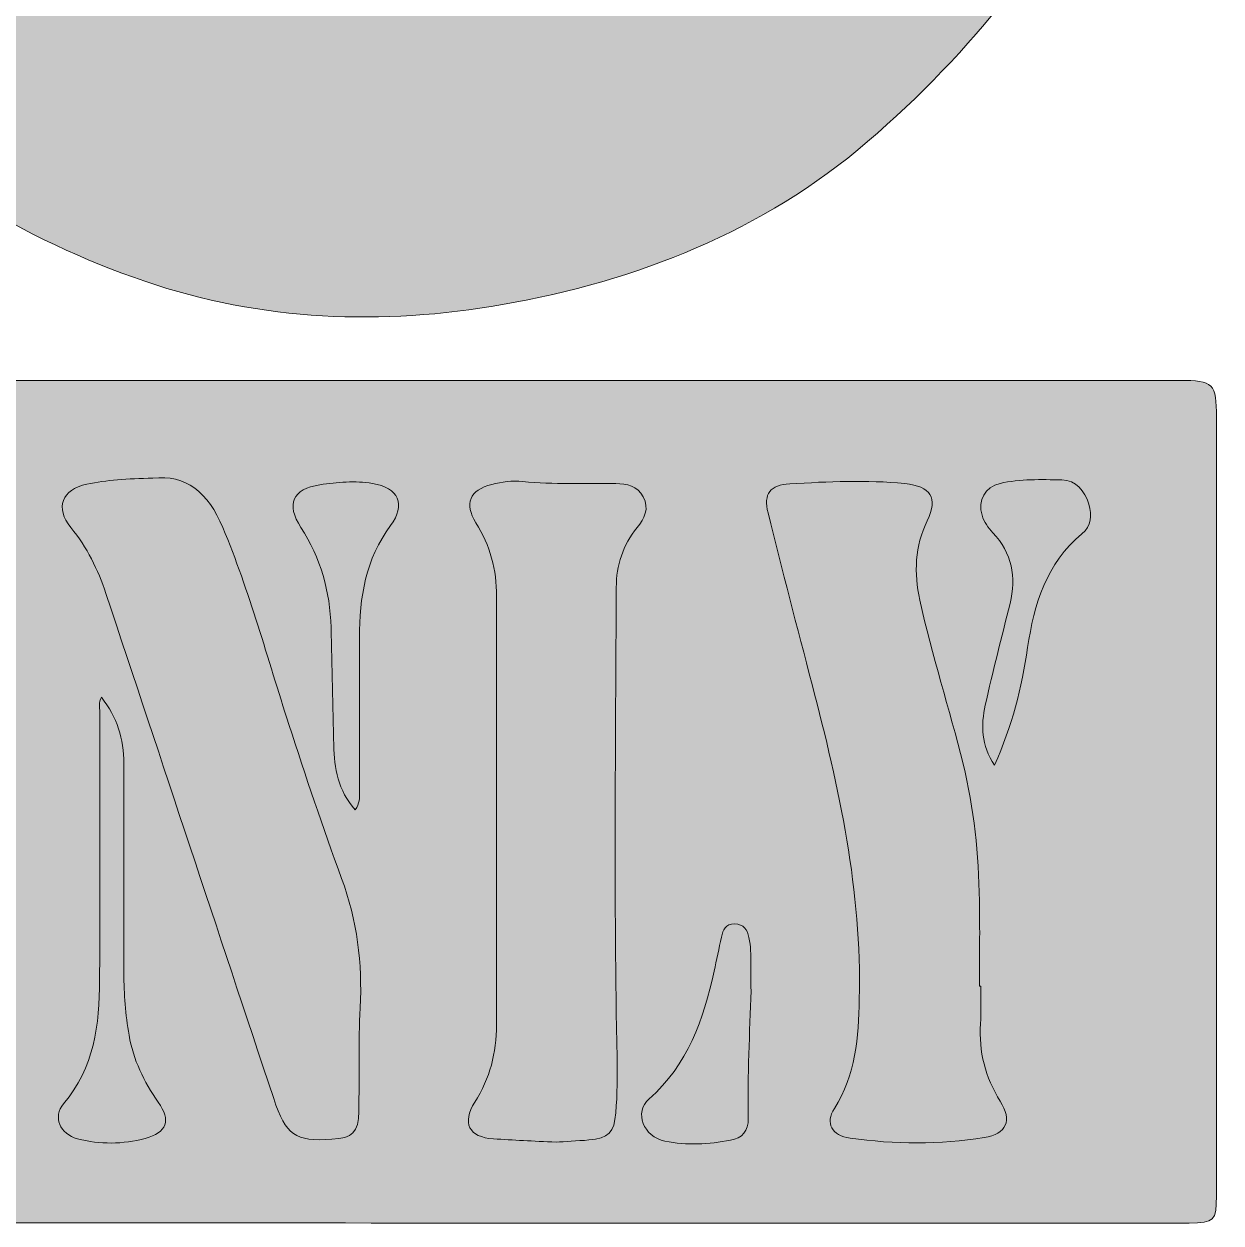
# Model space of a CAD drawing. Extents: x 442 to 1558, y -1313 to -687.
# Drawn here: x 1293.7 to 1557.6, y -1311.4 to -1046.9 of the extents above; entities that cross this region are included whole.
import ezdxf

# ---------------------------------------------------------------- set-up
doc = ezdxf.new("R2010")
doc.units = 0
doc.header["$MEASUREMENT"] = 0
doc.layers.add('katman 1', color=7, linetype='Continuous')

# ---------------------------------------------------------------- blocks, each defined once
blk = doc.blocks.new('block 4')
at = {"layer": 'katman 1', "true_color": 0xeb2226}
h = blk.add_hatch(color=240, dxfattribs=at)
h.dxf.hatch_style = 2
edge = h.paths.add_edge_path()
edge.add_spline(control_points=[(1557.35, -901.36), (1557.64, -935.72), (1551.39, -970.33), (1534.94, -1002.62), (1521.17, -1029.61), (1502.7, -1053.12), (1479.72, -1072.85), (1456.53, -1092.75), (1428.99, -1103.55), (1399.22, -1108.79), (1372.59, -1113.48), (1346.16, -1112.44), (1320.35, -1103.67), (1293.09, -1094.41), (1269.27, -1079.4), (1248.47, -1059.61), (1219.31, -1031.87), (1202.02, -997.52), (1192.77, -958.74), (1188.4, -940.37), (1185.33, -921.83), (1185.66, -902.87), (1186.69, -843.34), (1205.35, -790.64), (1246.5, -746.73), (1272.99, -718.46), (1305.45, -701.13), (1343.65, -695.22), (1397.26, -686.93), (1444.57, -701.19), (1485.47, -736.7), (1521.49, -767.99), (1543.14, -807.5), (1552.29, -854.13), (1555.24, -869.2), (1556.84, -884.39), (1557.35, -901.36)], knot_values=[0, 0, 0, 0, 1, 1, 1, 2, 2, 2, 3, 3, 3, 4, 4, 4, 5, 5, 5, 6, 6, 6, 7, 7, 7, 8, 8, 8, 9, 9, 9, 10, 10, 10, 11, 11, 11, 12, 12, 12, 12], degree=3, periodic=1)
h = blk.add_hatch(color=240, dxfattribs=at)
h.dxf.hatch_style = 2
edge = h.paths.add_edge_path()
edge.add_spline(control_points=[(1186.4, -1126.03), (1188.39, -1125.87), (1190.37, -1125.55), (1192.36, -1125.55), (1311.09, -1125.53), (1429.82, -1125.53), (1548.54, -1125.53), (1555.95, -1125.53), (1556.63, -1126.23), (1556.63, -1133.72), (1556.63, -1190.94), (1556.63, -1248.17), (1556.63, -1305.39), (1556.63, -1310.9), (1556.16, -1311.39), (1550.62, -1311.39), (1430.37, -1311.39), (1310.12, -1311.39), (1189.87, -1311.38), (1188.54, -1311.38), (1187.22, -1311.2), (1185.89, -1311.1), (1185.64, -1310.81), (1185.44, -1310.49), (1185.29, -1310.13), (1184.7, -1306.9), (1185.56, -1303.71), (1185.56, -1300.48), (1185.5, -1244.17), (1185.51, -1187.86), (1185.53, -1131.55), (1185.53, -1129.68), (1185.1, -1127.71), (1186.4, -1126.03)], knot_values=[0, 0, 0, 0, 1, 1, 1, 2, 2, 2, 3, 3, 3, 4, 4, 4, 5, 5, 5, 6, 6, 6, 7, 7, 7, 8, 8, 8, 9, 9, 9, 10, 10, 10, 11, 11, 11, 11], degree=3, periodic=1)
at = {"layer": 'katman 1', "true_color": 0x010101}
h = blk.add_hatch(color=18, dxfattribs=at)
h.dxf.hatch_style = 2
edge = h.paths.add_edge_path()
edge.add_spline(control_points=[(1322.08, -1147.1), (1329.37, -1146.19), (1334.32, -1150.3), (1337.51, -1157.95), (1343.41, -1172.11), (1347.38, -1186.88), (1352.09, -1201.42), (1355.78, -1212.8), (1359.57, -1224.15), (1363.72, -1235.38), (1367.13, -1244.6), (1368.34, -1254.1), (1367.8, -1263.94), (1367.38, -1271.54), (1367.65, -1279.17), (1367.51, -1286.78), (1367.43, -1291.4), (1366.12, -1292.64), (1361.54, -1292.93), (1353.49, -1293.44), (1351.43, -1292.02), (1348.74, -1283.95), (1336.4, -1246.81), (1324.08, -1209.67), (1311.74, -1172.53), (1309.99, -1167.27), (1307.59, -1162.35), (1304.03, -1158.01), (1300.47, -1153.66), (1301.97, -1149.56), (1307.54, -1148.42), (1311.92, -1147.53), (1316.39, -1147.19), (1322.08, -1147.1)], knot_values=[0, 0, 0, 0, 1, 1, 1, 2, 2, 2, 3, 3, 3, 4, 4, 4, 5, 5, 5, 6, 6, 6, 7, 7, 7, 8, 8, 8, 9, 9, 9, 10, 10, 10, 11, 11, 11, 11], degree=3, periodic=1)
at = {"layer": 'katman 1', "true_color": 0x020101}
h = blk.add_hatch(color=18, dxfattribs=at)
h.dxf.hatch_style = 2
edge = h.paths.add_edge_path()
edge.add_spline(control_points=[(1366.72, -1220.23), (1362.88, -1216.01), (1362.13, -1211.07), (1361.99, -1205.98), (1361.75, -1197.33), (1361.62, -1188.69), (1361.39, -1180.04), (1361.17, -1172.1), (1359.1, -1164.7), (1354.74, -1157.97), (1351.41, -1152.83), (1352.88, -1149.49), (1358.94, -1148.56), (1362.77, -1147.97), (1366.64, -1147.61), (1370.55, -1148.25), (1376.25, -1149.19), (1377.94, -1152.96), (1374.52, -1157.55), (1369.02, -1164.93), (1367.62, -1173.4), (1367.66, -1182.32), (1367.71, -1193.64), (1367.69, -1204.95), (1367.68, -1216.27), (1367.68, -1217.57), (1367.74, -1218.91), (1366.72, -1220.23)], knot_values=[0, 0, 0, 0, 1, 1, 1, 2, 2, 2, 3, 3, 3, 4, 4, 4, 5, 5, 5, 6, 6, 6, 7, 7, 7, 8, 8, 8, 9, 9, 9, 9], degree=3, periodic=1)
at = {"layer": 'katman 1', "true_color": 0x010101}
h = blk.add_hatch(color=18, dxfattribs=at)
h.dxf.hatch_style = 2
edge = h.paths.add_edge_path()
edge.add_spline(control_points=[(1411.02, -1293.56), (1405.91, -1293.3), (1401.55, -1293.11), (1397.18, -1292.83), (1391.79, -1292.47), (1390.17, -1289.31), (1393.1, -1284.73), (1396.43, -1279.51), (1397.88, -1273.81), (1397.88, -1267.69), (1397.89, -1236.19), (1397.88, -1204.68), (1397.89, -1173.18), (1397.89, -1167.34), (1396.51, -1161.93), (1393.34, -1156.95), (1390.66, -1152.73), (1391.96, -1149.69), (1396.85, -1148.49), (1399.06, -1147.94), (1401.35, -1147.58), (1403.64, -1147.82), (1410.47, -1148.53), (1417.33, -1148.21), (1424.17, -1148.29), (1426.66, -1148.31), (1428.95, -1148.79), (1430.24, -1151.22), (1431.62, -1153.82), (1430.5, -1156), (1428.87, -1158.01), (1425.73, -1161.86), (1424.3, -1166.34), (1424.28, -1171.21), (1424.13, -1205.75), (1423.74, -1240.3), (1424.46, -1274.84), (1424.55, -1278.94), (1424.5, -1283), (1424.18, -1287.07), (1423.83, -1291.42), (1422.59, -1292.72), (1418.25, -1293.08), (1415.6, -1293.29), (1412.95, -1293.44), (1411.02, -1293.56)], knot_values=[0, 0, 0, 0, 1, 1, 1, 2, 2, 2, 3, 3, 3, 4, 4, 4, 5, 5, 5, 6, 6, 6, 7, 7, 7, 8, 8, 8, 9, 9, 9, 10, 10, 10, 11, 11, 11, 12, 12, 12, 13, 13, 13, 14, 14, 14, 15, 15, 15, 15], degree=3, periodic=1)
h = blk.add_hatch(color=18, dxfattribs=at)
h.dxf.hatch_style = 2
edge = h.paths.add_edge_path()
edge.add_spline(control_points=[(1504.65, -1259.15), (1504.65, -1261.91), (1504.81, -1264.68), (1504.62, -1267.43), (1504.18, -1273.63), (1505.66, -1279.23), (1508.96, -1284.52), (1511.64, -1288.82), (1510.37, -1291.74), (1505.42, -1292.55), (1495.6, -1294.14), (1485.7, -1294.04), (1475.86, -1292.66), (1471.81, -1292.1), (1470.32, -1289.37), (1472.38, -1286.15), (1477.13, -1278.7), (1477.67, -1270.42), (1477.88, -1262.02), (1478.47, -1238.26), (1473.41, -1215.36), (1467.46, -1192.58), (1464.17, -1179.99), (1460.89, -1167.4), (1457.75, -1154.77), (1456.7, -1150.55), (1458.22, -1148.6), (1462.55, -1148.35), (1471, -1147.86), (1479.46, -1147.42), (1487.92, -1148.3), (1493.65, -1148.89), (1495.32, -1151.42), (1492.86, -1156.47), (1490.09, -1162.16), (1489.92, -1167.94), (1491.23, -1173.98), (1493.87, -1186.15), (1497.77, -1197.99), (1500.75, -1210.08), (1503.2, -1219.99), (1504.21, -1230.12), (1504.37, -1240.32), (1504.47, -1246.59), (1504.39, -1252.87), (1504.39, -1259.15), (1504.47, -1259.15), (1504.56, -1259.15), (1504.65, -1259.15)], knot_values=[0, 0, 0, 0, 1, 1, 1, 2, 2, 2, 3, 3, 3, 4, 4, 4, 5, 5, 5, 6, 6, 6, 7, 7, 7, 8, 8, 8, 9, 9, 9, 10, 10, 10, 11, 11, 11, 12, 12, 12, 13, 13, 13, 14, 14, 14, 15, 15, 15, 16, 16, 16, 16], degree=3, periodic=1)
h = blk.add_hatch(color=18, dxfattribs=at)
h.dxf.hatch_style = 2
edge = h.paths.add_edge_path()
edge.add_spline(control_points=[(1507.69, -1210.43), (1504.75, -1205.97), (1504.69, -1201.55), (1505.66, -1197.16), (1507.31, -1189.65), (1509.29, -1182.21), (1511.12, -1174.74), (1512.55, -1168.89), (1511.55, -1163.62), (1507.34, -1159.12), (1506.3, -1158), (1505.39, -1156.77), (1504.94, -1155.28), (1503.99, -1152.05), (1505.58, -1148.98), (1508.91, -1148.24), (1513.38, -1147.25), (1517.98, -1147.39), (1522.52, -1147.47), (1525.68, -1147.52), (1527.57, -1149.88), (1528.48, -1152.84), (1529.22, -1155.28), (1529.04, -1157.64), (1526.96, -1159.37), (1519.12, -1165.93), (1516.4, -1174.86), (1515, -1184.48), (1513.72, -1193.25), (1511.58, -1201.79), (1507.69, -1210.43)], knot_values=[0, 0, 0, 0, 1, 1, 1, 2, 2, 2, 3, 3, 3, 4, 4, 4, 5, 5, 5, 6, 6, 6, 7, 7, 7, 8, 8, 8, 9, 9, 9, 10, 10, 10, 10], degree=3, periodic=1)
h = blk.add_hatch(color=18, dxfattribs=at)
h.dxf.hatch_style = 2
edge = h.paths.add_edge_path()
edge.add_spline(control_points=[(1310.76, -1195.42), (1314.21, -1199.82), (1315.71, -1204.64), (1315.7, -1210.03), (1315.67, -1225.45), (1315.68, -1240.88), (1315.7, -1256.31), (1315.71, -1260.88), (1316.04, -1265.44), (1316.83, -1269.94), (1317.77, -1275.36), (1320.1, -1280.22), (1323.28, -1284.72), (1326.16, -1288.79), (1325.18, -1291.45), (1320.42, -1292.72), (1315.46, -1294.05), (1310.43, -1294.11), (1305.46, -1292.8), (1301.61, -1291.79), (1299.96, -1287.96), (1302.4, -1285.09), (1309.17, -1277.12), (1310.31, -1267.6), (1310.35, -1257.78), (1310.44, -1238.06), (1310.37, -1218.35), (1310.39, -1198.64), (1310.39, -1197.65), (1310.11, -1196.61), (1310.76, -1195.42)], knot_values=[0, 0, 0, 0, 1, 1, 1, 2, 2, 2, 3, 3, 3, 4, 4, 4, 5, 5, 5, 6, 6, 6, 7, 7, 7, 8, 8, 8, 9, 9, 9, 10, 10, 10, 10], degree=3, periodic=1)
h = blk.add_hatch(color=18, dxfattribs=at)
h.dxf.hatch_style = 2
edge = h.paths.add_edge_path()
edge.add_spline(control_points=[(1454.02, -1260.17), (1453.69, -1269.33), (1453.21, -1278.83), (1453.39, -1288.35), (1453.45, -1291.05), (1452.07, -1292.68), (1449.47, -1293.14), (1444.67, -1294), (1439.82, -1294.37), (1435.01, -1293.33), (1430.27, -1292.31), (1428.15, -1287), (1431.5, -1284.04), (1440.05, -1276.48), (1443.52, -1266.49), (1445.85, -1255.85), (1446.4, -1253.34), (1446.94, -1250.83), (1447.47, -1248.32), (1447.81, -1246.72), (1448.4, -1245.41), (1450.37, -1245.43), (1452.38, -1245.45), (1453.2, -1246.66), (1453.55, -1248.43), (1454.3, -1252.21), (1453.8, -1256.03), (1454.02, -1260.17)], knot_values=[0, 0, 0, 0, 1, 1, 1, 2, 2, 2, 3, 3, 3, 4, 4, 4, 5, 5, 5, 6, 6, 6, 7, 7, 7, 8, 8, 8, 9, 9, 9, 9], degree=3, periodic=1)
at = {"layer": 'katman 1', "lineweight": 0}
for points, knots in [([(1557.35, -901.36), (1557.64, -935.72), (1551.39, -970.33), (1534.94, -1002.62), (1521.17, -1029.61), (1502.7, -1053.12), (1479.72, -1072.85), (1456.53, -1092.75), (1428.99, -1103.55), (1399.22, -1108.79), (1372.59, -1113.48), (1346.16, -1112.44), (1320.35, -1103.67), (1293.09, -1094.41), (1269.27, -1079.4), (1248.47, -1059.61), (1219.31, -1031.87), (1202.02, -997.52), (1192.77, -958.74), (1188.4, -940.37), (1185.33, -921.83), (1185.66, -902.87), (1186.69, -843.34), (1205.35, -790.64), (1246.5, -746.73), (1272.99, -718.46), (1305.45, -701.13), (1343.65, -695.22), (1397.26, -686.93), (1444.57, -701.19), (1485.47, -736.7), (1521.49, -767.99), (1543.14, -807.5), (1552.29, -854.13), (1555.24, -869.2), (1556.84, -884.39), (1557.35, -901.36)], [0, 0, 0, 0, 1, 1, 1, 2, 2, 2, 3, 3, 3, 4, 4, 4, 5, 5, 5, 6, 6, 6, 7, 7, 7, 8, 8, 8, 9, 9, 9, 10, 10, 10, 11, 11, 11, 12, 12, 12, 12]), ([(1186.4, -1126.03), (1188.39, -1125.87), (1190.37, -1125.55), (1192.36, -1125.55), (1311.09, -1125.53), (1429.82, -1125.53), (1548.54, -1125.53), (1555.95, -1125.53), (1556.63, -1126.23), (1556.63, -1133.72), (1556.63, -1190.94), (1556.63, -1248.17), (1556.63, -1305.39), (1556.63, -1310.9), (1556.16, -1311.39), (1550.62, -1311.39), (1430.37, -1311.39), (1310.12, -1311.39), (1189.87, -1311.38), (1188.54, -1311.38), (1187.22, -1311.2), (1185.89, -1311.1), (1185.64, -1310.81), (1185.44, -1310.49), (1185.29, -1310.13), (1184.7, -1306.9), (1185.56, -1303.71), (1185.56, -1300.48), (1185.5, -1244.17), (1185.51, -1187.86), (1185.53, -1131.55), (1185.53, -1129.68), (1185.1, -1127.71), (1186.4, -1126.03)], [0, 0, 0, 0, 1, 1, 1, 2, 2, 2, 3, 3, 3, 4, 4, 4, 5, 5, 5, 6, 6, 6, 7, 7, 7, 8, 8, 8, 9, 9, 9, 10, 10, 10, 11, 11, 11, 11]), ([(1322.08, -1147.1), (1329.37, -1146.19), (1334.32, -1150.3), (1337.51, -1157.95), (1343.41, -1172.11), (1347.38, -1186.88), (1352.09, -1201.42), (1355.78, -1212.8), (1359.57, -1224.15), (1363.72, -1235.38), (1367.13, -1244.6), (1368.34, -1254.1), (1367.8, -1263.94), (1367.38, -1271.54), (1367.65, -1279.17), (1367.51, -1286.78), (1367.43, -1291.4), (1366.12, -1292.64), (1361.54, -1292.93), (1353.49, -1293.44), (1351.43, -1292.02), (1348.74, -1283.95), (1336.4, -1246.81), (1324.08, -1209.67), (1311.74, -1172.53), (1309.99, -1167.27), (1307.59, -1162.35), (1304.03, -1158.01), (1300.47, -1153.66), (1301.97, -1149.56), (1307.54, -1148.42), (1311.92, -1147.53), (1316.39, -1147.19), (1322.08, -1147.1)], [0, 0, 0, 0, 1, 1, 1, 2, 2, 2, 3, 3, 3, 4, 4, 4, 5, 5, 5, 6, 6, 6, 7, 7, 7, 8, 8, 8, 9, 9, 9, 10, 10, 10, 11, 11, 11, 11]), ([(1366.72, -1220.23), (1362.88, -1216.01), (1362.13, -1211.07), (1361.99, -1205.98), (1361.75, -1197.33), (1361.62, -1188.69), (1361.39, -1180.04), (1361.17, -1172.1), (1359.1, -1164.7), (1354.74, -1157.97), (1351.41, -1152.83), (1352.88, -1149.49), (1358.94, -1148.56), (1362.77, -1147.97), (1366.64, -1147.61), (1370.55, -1148.25), (1376.25, -1149.19), (1377.94, -1152.96), (1374.52, -1157.55), (1369.02, -1164.93), (1367.62, -1173.4), (1367.66, -1182.32), (1367.71, -1193.64), (1367.69, -1204.95), (1367.68, -1216.27), (1367.68, -1217.57), (1367.74, -1218.91), (1366.72, -1220.23)], [0, 0, 0, 0, 1, 1, 1, 2, 2, 2, 3, 3, 3, 4, 4, 4, 5, 5, 5, 6, 6, 6, 7, 7, 7, 8, 8, 8, 9, 9, 9, 9]), ([(1411.02, -1293.56), (1405.91, -1293.3), (1401.55, -1293.11), (1397.18, -1292.83), (1391.79, -1292.47), (1390.17, -1289.31), (1393.1, -1284.73), (1396.43, -1279.51), (1397.88, -1273.81), (1397.88, -1267.69), (1397.89, -1236.19), (1397.88, -1204.68), (1397.89, -1173.18), (1397.89, -1167.34), (1396.51, -1161.93), (1393.34, -1156.95), (1390.66, -1152.73), (1391.96, -1149.69), (1396.85, -1148.49), (1399.06, -1147.94), (1401.35, -1147.58), (1403.64, -1147.82), (1410.47, -1148.53), (1417.33, -1148.21), (1424.17, -1148.29), (1426.66, -1148.31), (1428.95, -1148.79), (1430.24, -1151.22), (1431.62, -1153.82), (1430.5, -1156), (1428.87, -1158.01), (1425.73, -1161.86), (1424.3, -1166.34), (1424.28, -1171.21), (1424.13, -1205.75), (1423.74, -1240.3), (1424.46, -1274.84), (1424.55, -1278.94), (1424.5, -1283), (1424.18, -1287.07), (1423.83, -1291.42), (1422.59, -1292.72), (1418.25, -1293.08), (1415.6, -1293.29), (1412.95, -1293.44), (1411.02, -1293.56)], [0, 0, 0, 0, 1, 1, 1, 2, 2, 2, 3, 3, 3, 4, 4, 4, 5, 5, 5, 6, 6, 6, 7, 7, 7, 8, 8, 8, 9, 9, 9, 10, 10, 10, 11, 11, 11, 12, 12, 12, 13, 13, 13, 14, 14, 14, 15, 15, 15, 15]), ([(1504.65, -1259.15), (1504.65, -1261.91), (1504.81, -1264.68), (1504.62, -1267.43), (1504.18, -1273.63), (1505.66, -1279.23), (1508.96, -1284.52), (1511.64, -1288.82), (1510.37, -1291.74), (1505.42, -1292.55), (1495.6, -1294.14), (1485.7, -1294.04), (1475.86, -1292.66), (1471.81, -1292.1), (1470.32, -1289.37), (1472.38, -1286.15), (1477.13, -1278.7), (1477.67, -1270.42), (1477.88, -1262.02), (1478.47, -1238.26), (1473.41, -1215.36), (1467.46, -1192.58), (1464.17, -1179.99), (1460.89, -1167.4), (1457.75, -1154.77), (1456.7, -1150.55), (1458.22, -1148.6), (1462.55, -1148.35), (1471, -1147.86), (1479.46, -1147.42), (1487.92, -1148.3), (1493.65, -1148.89), (1495.32, -1151.42), (1492.86, -1156.47), (1490.09, -1162.16), (1489.92, -1167.94), (1491.23, -1173.98), (1493.87, -1186.15), (1497.77, -1197.99), (1500.75, -1210.08), (1503.2, -1219.99), (1504.21, -1230.12), (1504.37, -1240.32), (1504.47, -1246.59), (1504.39, -1252.87), (1504.39, -1259.15), (1504.47, -1259.15), (1504.56, -1259.15), (1504.65, -1259.15)], [0, 0, 0, 0, 1, 1, 1, 2, 2, 2, 3, 3, 3, 4, 4, 4, 5, 5, 5, 6, 6, 6, 7, 7, 7, 8, 8, 8, 9, 9, 9, 10, 10, 10, 11, 11, 11, 12, 12, 12, 13, 13, 13, 14, 14, 14, 15, 15, 15, 16, 16, 16, 16]), ([(1507.69, -1210.43), (1504.75, -1205.97), (1504.69, -1201.55), (1505.66, -1197.16), (1507.31, -1189.65), (1509.29, -1182.21), (1511.12, -1174.74), (1512.55, -1168.89), (1511.55, -1163.62), (1507.34, -1159.12), (1506.3, -1158), (1505.39, -1156.77), (1504.94, -1155.28), (1503.99, -1152.05), (1505.58, -1148.98), (1508.91, -1148.24), (1513.38, -1147.25), (1517.98, -1147.39), (1522.52, -1147.47), (1525.68, -1147.52), (1527.57, -1149.88), (1528.48, -1152.84), (1529.22, -1155.28), (1529.04, -1157.64), (1526.96, -1159.37), (1519.12, -1165.93), (1516.4, -1174.86), (1515, -1184.48), (1513.72, -1193.25), (1511.58, -1201.79), (1507.69, -1210.43)], [0, 0, 0, 0, 1, 1, 1, 2, 2, 2, 3, 3, 3, 4, 4, 4, 5, 5, 5, 6, 6, 6, 7, 7, 7, 8, 8, 8, 9, 9, 9, 10, 10, 10, 10]), ([(1310.76, -1195.42), (1314.21, -1199.82), (1315.71, -1204.64), (1315.7, -1210.03), (1315.67, -1225.45), (1315.68, -1240.88), (1315.7, -1256.31), (1315.71, -1260.88), (1316.04, -1265.44), (1316.83, -1269.94), (1317.77, -1275.36), (1320.1, -1280.22), (1323.28, -1284.72), (1326.16, -1288.79), (1325.18, -1291.45), (1320.42, -1292.72), (1315.46, -1294.05), (1310.43, -1294.11), (1305.46, -1292.8), (1301.61, -1291.79), (1299.96, -1287.96), (1302.4, -1285.09), (1309.17, -1277.12), (1310.31, -1267.6), (1310.35, -1257.78), (1310.44, -1238.06), (1310.37, -1218.35), (1310.39, -1198.64), (1310.39, -1197.65), (1310.11, -1196.61), (1310.76, -1195.42)], [0, 0, 0, 0, 1, 1, 1, 2, 2, 2, 3, 3, 3, 4, 4, 4, 5, 5, 5, 6, 6, 6, 7, 7, 7, 8, 8, 8, 9, 9, 9, 10, 10, 10, 10]), ([(1454.02, -1260.17), (1453.69, -1269.33), (1453.21, -1278.83), (1453.39, -1288.35), (1453.45, -1291.05), (1452.07, -1292.68), (1449.47, -1293.14), (1444.67, -1294), (1439.82, -1294.37), (1435.01, -1293.33), (1430.27, -1292.31), (1428.15, -1287), (1431.5, -1284.04), (1440.05, -1276.48), (1443.52, -1266.49), (1445.85, -1255.85), (1446.4, -1253.34), (1446.94, -1250.83), (1447.47, -1248.32), (1447.81, -1246.72), (1448.4, -1245.41), (1450.37, -1245.43), (1452.38, -1245.45), (1453.2, -1246.66), (1453.55, -1248.43), (1454.3, -1252.21), (1453.8, -1256.03), (1454.02, -1260.17)], [0, 0, 0, 0, 1, 1, 1, 2, 2, 2, 3, 3, 3, 4, 4, 4, 5, 5, 5, 6, 6, 6, 7, 7, 7, 8, 8, 8, 9, 9, 9, 9])]:
    blk.add_open_spline(points, degree=3, knots=knots, dxfattribs=at)
blk = doc.blocks.new('block 2')
at = {"layer": 'katman 1'}
blk.add_blockref('block 4', (0, 0), dxfattribs=at)

msp = doc.modelspace()

# ---------------------------------------------------------------- block references
at = {"layer": 'katman 1'}
msp.add_blockref('block 2', (0, 0), dxfattribs=at)

doc.saveas('drawing.dxf')
